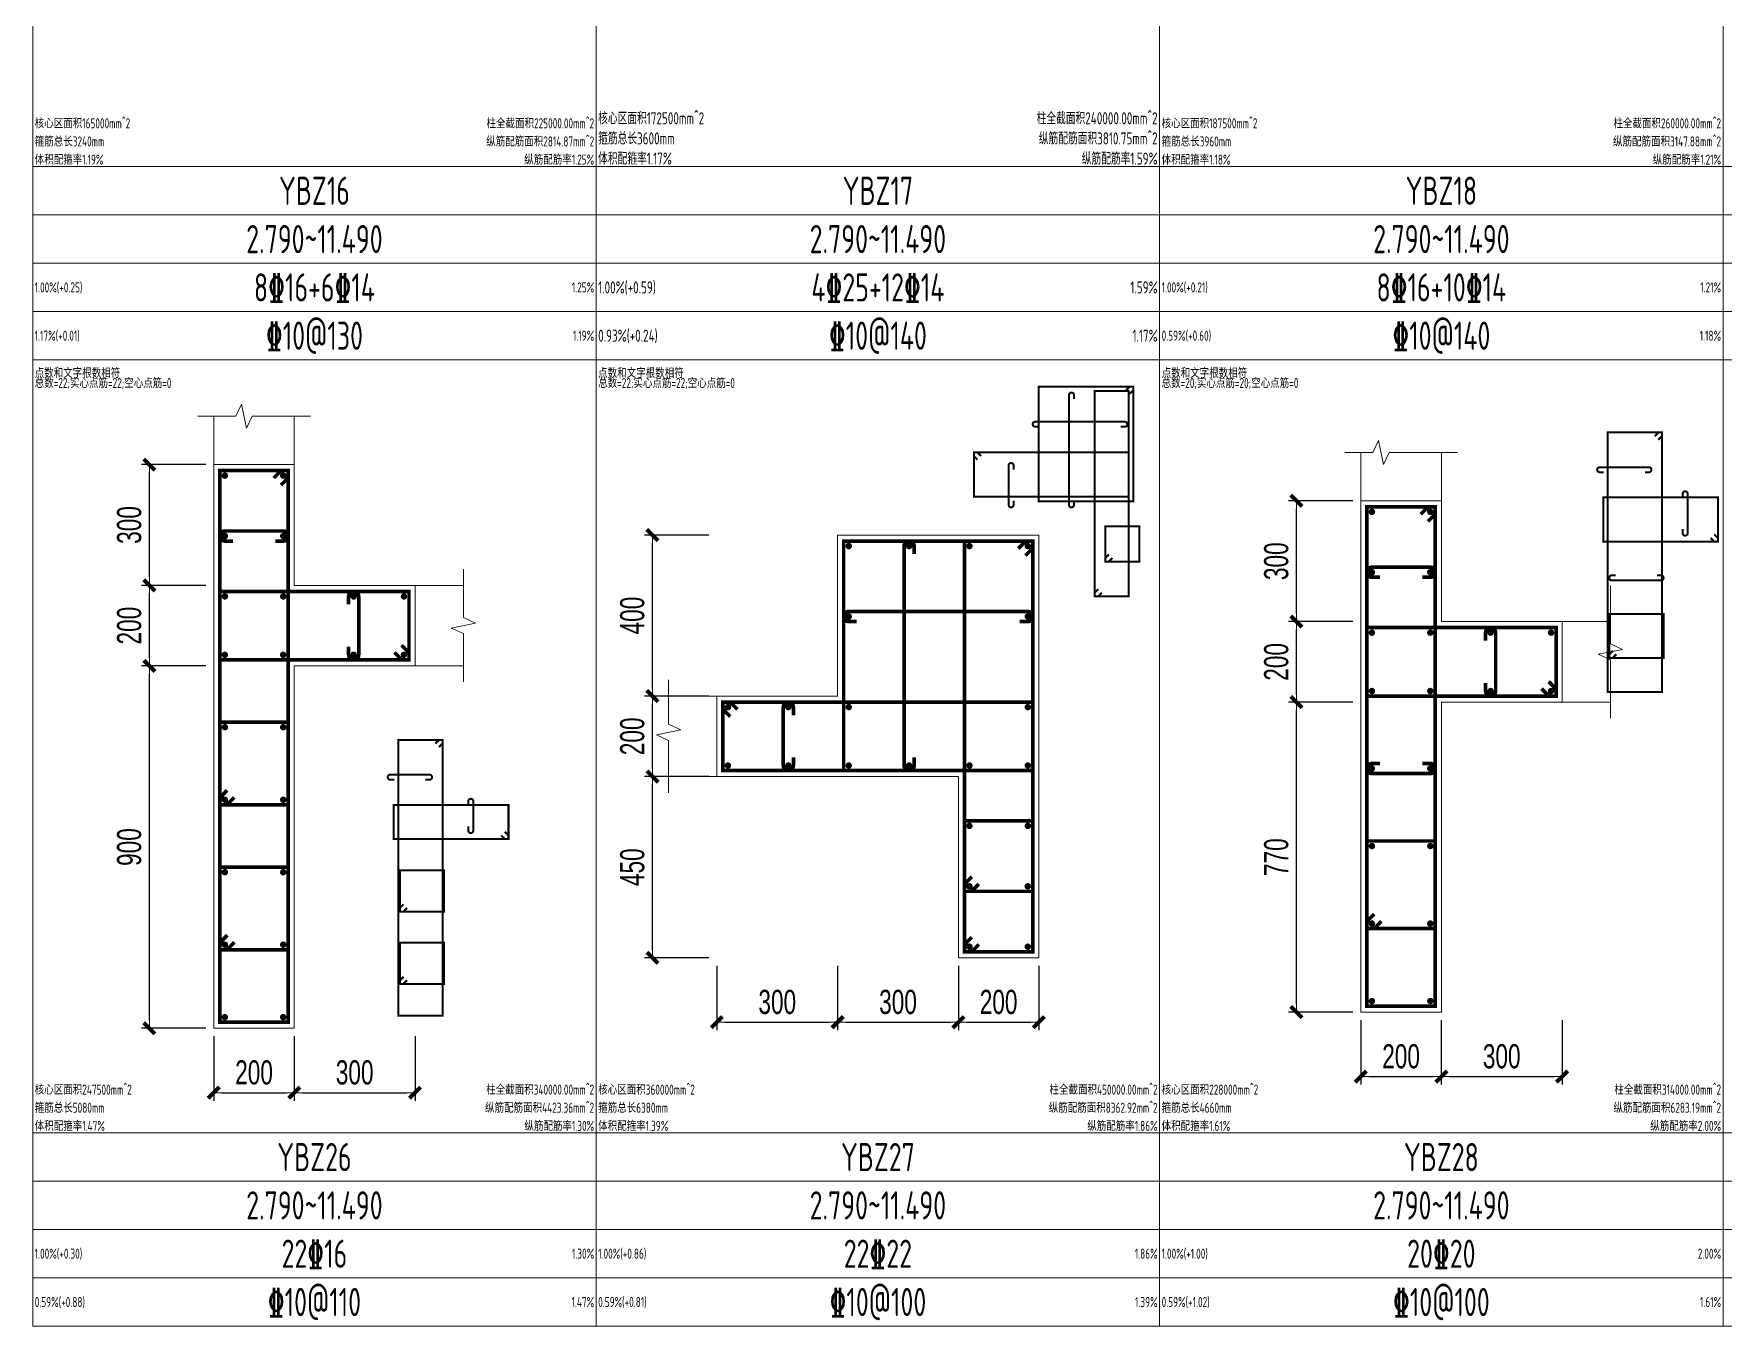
# Model space of a CAD drawing. Extents: x -129922 to 1190196, y -520662 to 139923.
# Drawn here: x 407104 to 428104, y -293477 to -277428 of the extents above; entities that cross this region are included whole.
import ezdxf
from ezdxf.enums import TextEntityAlignment as Align

# ---------------------------------------------------------------- set-up
doc = ezdxf.new("R2010")
doc.units = 0
doc.header["$LTSCALE"] = 1000
doc.header["$MEASUREMENT"] = 0
for name, color, linetype, lineweight in [('S-墙柱-REIN', 1, 'Continuous', 20), ('S-墙柱-大样细线', 7, 'Continuous', 20), ('S-墙柱-编号', 4, 'Continuous', 20), ('S-大样-DIM', 3, 'Continuous', 20), ('S-大样-REIN', 1, 'Continuous', 20), ('S-大样-实线', 2, 'Continuous', 20), ('S-通用-TAB', 7, 'Continuous', 20)]:
    doc.layers.add(name, color=color, linetype=linetype, lineweight=lineweight)
doc.layers.add('z-计算配筋', color=7, linetype='Continuous')
doc.layers.add('配箍校核', color=34, linetype='Continuous', plot=False)
doc.styles.add('BW_Dim', font='Bweng.shx', dxfattribs={"width": 0.7, "bigfont": 'hztxt.shx'})
doc.styles.add('BW_Rein', font='tssdeng.shx', dxfattribs={"width": 0.7, "bigfont": 'hztxt.shx'})
doc.styles.add('TSSD_Rein', font='tssdeng.shx', dxfattribs={"width": 0.7, "bigfont": 'hztxt.shx'})
doc.dimstyles.new('Cyz_20_100', dxfattribs={"dimtxt": 300, "dimasz": 100, "dimexe": 100, "dimexo": 100, "dimgap": 100, "dimtad": 1, "dimdec": 0, "dimlfac": 0.2, "dimzin": 0, "dimdsep": 46, "dimtxsty": 'BW_Dim', "dimblk": '_bwk', "dimcen": 0, "dimclrt": 7, "dimadec": 0, "dimazin": 0, "dimtfac": 1, "dimtdec": 0, "dimtix": 1, "dimtmove": 2, "dimatfit": 0, "dimfxl": 0, "dimtolj": 1, "dimtzin": 0, "dimarcsym": 0})

# ---------------------------------------------------------------- blocks, each defined once
blk = doc.blocks.new('_bwk')
blk.add_line((-1, 0), (0, 0))
at = {"const_width": 0.5}
blk.add_lwpolyline([(-0.7, -0.7), (0.7, 0.7)], dxfattribs=at)
blk = doc.blocks.new('*D1505')
at = {"layer": 'Defpoints', "color": 0, "transparency": 16777216}
for p in [(424590, -289577), (426090, -289577), (426090, -290377)]:
    blk.add_point(p, dxfattribs=at)
at = {"layer": 'S-大样-DIM', "color": 0, "lineweight": -2, "transparency": 16777216}
for p, q in [((424590, -289677), (424590, -290477)), ((426090, -289677), (426090, -290477)), ((424690, -290377), (425990, -290377))]:
    blk.add_line(p, q, dxfattribs=at)
at = {"layer": 'S-大样-DIM', "color": 0, "lineweight": -2, "transparency": 16777216, "xscale": 100, "yscale": 100, "zscale": 100, "rotation": 180}
blk.add_blockref('_bwk', (424590, -290377), dxfattribs=at)
at = {"layer": 'S-大样-DIM', "color": 0, "lineweight": -2, "transparency": 16777216, "xscale": 100, "yscale": 100, "zscale": 100}
blk.add_blockref('_bwk', (426090, -290377), dxfattribs=at)
at = {"layer": 'S-大样-DIM', "color": 7, "transparency": 16777216, "insert": (425340, -290127), "char_height": 300, "attachment_point": 5, "style": 'BW_Dim'}
blk.add_mtext('\\A1;300', dxfattribs=at)
blk = doc.blocks.new('*D1506')
at = {"layer": 'Defpoints', "color": 0, "transparency": 16777216}
for p in [(423590, -289577), (424590, -289577), (424590, -290377)]:
    blk.add_point(p, dxfattribs=at)
at = {"layer": 'S-大样-DIM', "color": 0, "lineweight": -2, "transparency": 16777216}
for p, q in [((423590, -289677), (423590, -290477)), ((424590, -289677), (424590, -290477)), ((423690, -290377), (424490, -290377))]:
    blk.add_line(p, q, dxfattribs=at)
at = {"layer": 'S-大样-DIM', "color": 0, "lineweight": -2, "transparency": 16777216, "xscale": 100, "yscale": 100, "zscale": 100, "rotation": 180}
blk.add_blockref('_bwk', (423590, -290377), dxfattribs=at)
at = {"layer": 'S-大样-DIM', "color": 0, "lineweight": -2, "transparency": 16777216, "xscale": 100, "yscale": 100, "zscale": 100}
blk.add_blockref('_bwk', (424590, -290377), dxfattribs=at)
at = {"layer": 'S-大样-DIM', "color": 7, "transparency": 16777216, "insert": (424090, -290127), "char_height": 300, "attachment_point": 5, "style": 'BW_Dim'}
blk.add_mtext('\\A1;200', dxfattribs=at)
blk = doc.blocks.new('*D1507')
at = {"layer": 'Defpoints', "color": 0, "transparency": 16777216}
for p in [(422790, -283227), (423590, -283227), (423590, -284727)]:
    blk.add_point(p, dxfattribs=at)
at = {"layer": 'S-大样-DIM', "color": 0, "lineweight": -2, "transparency": 16777216}
for p, q in [((423490, -283227), (422690, -283227)), ((422790, -284627), (422790, -283327)), ((423490, -284727), (422690, -284727))]:
    blk.add_line(p, q, dxfattribs=at)
at = {"layer": 'S-大样-DIM', "color": 0, "lineweight": -2, "transparency": 16777216, "xscale": 100, "yscale": 100, "zscale": 100}
for p, rotation in [((422790, -283227), 90), ((422790, -284727), 270)]:
    blk.add_blockref('_bwk', p, dxfattribs=dict(at, rotation=rotation))
at = {"layer": 'S-大样-DIM', "color": 7, "transparency": 16777216, "insert": (422540, -283977), "char_height": 300, "attachment_point": 5, "rotation": 90, "style": 'BW_Dim'}
blk.add_mtext('\\A1;300', dxfattribs=at)
blk = doc.blocks.new('*D1508')
at = {"layer": 'Defpoints', "color": 0, "transparency": 16777216}
for p in [(422790, -284727), (423590, -284727), (423590, -285727)]:
    blk.add_point(p, dxfattribs=at)
at = {"layer": 'S-大样-DIM', "color": 0, "lineweight": -2, "transparency": 16777216}
for p, q in [((423490, -284727), (422690, -284727)), ((422790, -285627), (422790, -284827)), ((423490, -285727), (422690, -285727))]:
    blk.add_line(p, q, dxfattribs=at)
at = {"layer": 'S-大样-DIM', "color": 0, "lineweight": -2, "transparency": 16777216, "xscale": 100, "yscale": 100, "zscale": 100}
for p, rotation in [((422790, -284727), 90), ((422790, -285727), 270)]:
    blk.add_blockref('_bwk', p, dxfattribs=dict(at, rotation=rotation))
at = {"layer": 'S-大样-DIM', "color": 7, "transparency": 16777216, "insert": (422540, -285227), "char_height": 300, "attachment_point": 5, "rotation": 90, "style": 'BW_Dim'}
blk.add_mtext('\\A1;200', dxfattribs=at)
blk = doc.blocks.new('*D1509')
at = {"layer": 'Defpoints', "color": 0, "transparency": 16777216}
for p in [(422790, -285727), (423590, -285727), (423590, -289577)]:
    blk.add_point(p, dxfattribs=at)
at = {"layer": 'S-大样-DIM', "color": 0, "lineweight": -2, "transparency": 16777216}
for p, q in [((423490, -285727), (422690, -285727)), ((422790, -289477), (422790, -285827)), ((423490, -289577), (422690, -289577))]:
    blk.add_line(p, q, dxfattribs=at)
at = {"layer": 'S-大样-DIM', "color": 0, "lineweight": -2, "transparency": 16777216, "xscale": 100, "yscale": 100, "zscale": 100}
for p, rotation in [((422790, -285727), 90), ((422790, -289577), 270)]:
    blk.add_blockref('_bwk', p, dxfattribs=dict(at, rotation=rotation))
at = {"layer": 'S-大样-DIM', "color": 7, "transparency": 16777216, "insert": (422540, -287652), "char_height": 300, "attachment_point": 5, "rotation": 90, "style": 'BW_Dim'}
blk.add_mtext('\\A1;770', dxfattribs=at)
blk = doc.blocks.new('*D1520')
at = {"layer": 'Defpoints', "color": 0, "transparency": 16777216}
for p in [(418590, -288902), (419590, -288902), (419590, -289702)]:
    blk.add_point(p, dxfattribs=at)
at = {"layer": 'S-大样-DIM', "color": 0, "lineweight": -2, "transparency": 16777216}
for p, q in [((418590, -289002), (418590, -289802)), ((419590, -289002), (419590, -289802)), ((418690, -289702), (419490, -289702))]:
    blk.add_line(p, q, dxfattribs=at)
at = {"layer": 'S-大样-DIM', "color": 0, "lineweight": -2, "transparency": 16777216, "xscale": 100, "yscale": 100, "zscale": 100, "rotation": 180}
blk.add_blockref('_bwk', (418590, -289702), dxfattribs=at)
at = {"layer": 'S-大样-DIM', "color": 0, "lineweight": -2, "transparency": 16777216, "xscale": 100, "yscale": 100, "zscale": 100}
blk.add_blockref('_bwk', (419590, -289702), dxfattribs=at)
at = {"layer": 'S-大样-DIM', "color": 7, "transparency": 16777216, "insert": (419090, -289452), "char_height": 300, "attachment_point": 5, "style": 'BW_Dim'}
blk.add_mtext('\\A1;200', dxfattribs=at)
blk = doc.blocks.new('*D1521')
at = {"layer": 'Defpoints', "color": 0, "transparency": 16777216}
for p in [(417090, -288902), (418590, -288902), (418590, -289702)]:
    blk.add_point(p, dxfattribs=at)
at = {"layer": 'S-大样-DIM', "color": 0, "lineweight": -2, "transparency": 16777216}
for p, q in [((417090, -289002), (417090, -289802)), ((418590, -289002), (418590, -289802)), ((417190, -289702), (418490, -289702))]:
    blk.add_line(p, q, dxfattribs=at)
at = {"layer": 'S-大样-DIM', "color": 0, "lineweight": -2, "transparency": 16777216, "xscale": 100, "yscale": 100, "zscale": 100, "rotation": 180}
blk.add_blockref('_bwk', (417090, -289702), dxfattribs=at)
at = {"layer": 'S-大样-DIM', "color": 0, "lineweight": -2, "transparency": 16777216, "xscale": 100, "yscale": 100, "zscale": 100}
blk.add_blockref('_bwk', (418590, -289702), dxfattribs=at)
at = {"layer": 'S-大样-DIM', "color": 7, "transparency": 16777216, "insert": (417840, -289452), "char_height": 300, "attachment_point": 5, "style": 'BW_Dim'}
blk.add_mtext('\\A1;300', dxfattribs=at)
blk = doc.blocks.new('*D1522')
at = {"layer": 'Defpoints', "color": 0, "transparency": 16777216}
for p in [(415590, -288902), (417090, -288902), (417090, -289702)]:
    blk.add_point(p, dxfattribs=at)
at = {"layer": 'S-大样-DIM', "color": 0, "lineweight": -2, "transparency": 16777216}
for p, q in [((415590, -289002), (415590, -289802)), ((417090, -289002), (417090, -289802)), ((415690, -289702), (416990, -289702))]:
    blk.add_line(p, q, dxfattribs=at)
at = {"layer": 'S-大样-DIM', "color": 0, "lineweight": -2, "transparency": 16777216, "xscale": 100, "yscale": 100, "zscale": 100, "rotation": 180}
blk.add_blockref('_bwk', (415590, -289702), dxfattribs=at)
at = {"layer": 'S-大样-DIM', "color": 0, "lineweight": -2, "transparency": 16777216, "xscale": 100, "yscale": 100, "zscale": 100}
blk.add_blockref('_bwk', (417090, -289702), dxfattribs=at)
at = {"layer": 'S-大样-DIM', "color": 7, "transparency": 16777216, "insert": (416340, -289452), "char_height": 300, "attachment_point": 5, "style": 'BW_Dim'}
blk.add_mtext('\\A1;300', dxfattribs=at)
blk = doc.blocks.new('*D1523')
at = {"layer": 'Defpoints', "color": 0, "transparency": 16777216}
for p in [(414790, -283652), (415590, -283652), (415590, -285652)]:
    blk.add_point(p, dxfattribs=at)
at = {"layer": 'S-大样-DIM', "color": 0, "lineweight": -2, "transparency": 16777216}
for p, q in [((415490, -283652), (414690, -283652)), ((414790, -285552), (414790, -283752)), ((415490, -285652), (414690, -285652))]:
    blk.add_line(p, q, dxfattribs=at)
at = {"layer": 'S-大样-DIM', "color": 0, "lineweight": -2, "transparency": 16777216, "xscale": 100, "yscale": 100, "zscale": 100}
for p, rotation in [((414790, -283652), 90), ((414790, -285652), 270)]:
    blk.add_blockref('_bwk', p, dxfattribs=dict(at, rotation=rotation))
at = {"layer": 'S-大样-DIM', "color": 7, "transparency": 16777216, "insert": (414540, -284652), "char_height": 300, "attachment_point": 5, "rotation": 90, "style": 'BW_Dim'}
blk.add_mtext('\\A1;400', dxfattribs=at)
blk = doc.blocks.new('*D1524')
at = {"layer": 'Defpoints', "color": 0, "transparency": 16777216}
for p in [(414790, -285652), (415590, -285652), (415590, -286652)]:
    blk.add_point(p, dxfattribs=at)
at = {"layer": 'S-大样-DIM', "color": 0, "lineweight": -2, "transparency": 16777216}
for p, q in [((415490, -285652), (414690, -285652)), ((414790, -286552), (414790, -285752)), ((415490, -286652), (414690, -286652))]:
    blk.add_line(p, q, dxfattribs=at)
at = {"layer": 'S-大样-DIM', "color": 0, "lineweight": -2, "transparency": 16777216, "xscale": 100, "yscale": 100, "zscale": 100}
for p, rotation in [((414790, -285652), 90), ((414790, -286652), 270)]:
    blk.add_blockref('_bwk', p, dxfattribs=dict(at, rotation=rotation))
at = {"layer": 'S-大样-DIM', "color": 7, "transparency": 16777216, "insert": (414540, -286152), "char_height": 300, "attachment_point": 5, "rotation": 90, "style": 'BW_Dim'}
blk.add_mtext('\\A1;200', dxfattribs=at)
blk = doc.blocks.new('*D1525')
at = {"layer": 'Defpoints', "color": 0, "transparency": 16777216}
for p in [(414790, -286652), (415590, -286652), (415590, -288902)]:
    blk.add_point(p, dxfattribs=at)
at = {"layer": 'S-大样-DIM', "color": 0, "lineweight": -2, "transparency": 16777216}
for p, q in [((415490, -286652), (414690, -286652)), ((414790, -288802), (414790, -286752)), ((415490, -288902), (414690, -288902))]:
    blk.add_line(p, q, dxfattribs=at)
at = {"layer": 'S-大样-DIM', "color": 0, "lineweight": -2, "transparency": 16777216, "xscale": 100, "yscale": 100, "zscale": 100}
for p, rotation in [((414790, -286652), 90), ((414790, -288902), 270)]:
    blk.add_blockref('_bwk', p, dxfattribs=dict(at, rotation=rotation))
at = {"layer": 'S-大样-DIM', "color": 7, "transparency": 16777216, "insert": (414540, -287777), "char_height": 300, "attachment_point": 5, "rotation": 90, "style": 'BW_Dim'}
blk.add_mtext('\\A1;450', dxfattribs=at)
blk = doc.blocks.new('*D1526')
at = {"layer": 'Defpoints', "color": 0, "transparency": 16777216}
for p in [(410340, -289777), (411840, -289777), (411840, -290577)]:
    blk.add_point(p, dxfattribs=at)
at = {"layer": 'S-大样-DIM', "color": 0, "lineweight": -2, "transparency": 16777216}
for p, q in [((410340, -289877), (410340, -290677)), ((411840, -289877), (411840, -290677)), ((410440, -290577), (411740, -290577))]:
    blk.add_line(p, q, dxfattribs=at)
at = {"layer": 'S-大样-DIM', "color": 0, "lineweight": -2, "transparency": 16777216, "xscale": 100, "yscale": 100, "zscale": 100, "rotation": 180}
blk.add_blockref('_bwk', (410340, -290577), dxfattribs=at)
at = {"layer": 'S-大样-DIM', "color": 0, "lineweight": -2, "transparency": 16777216, "xscale": 100, "yscale": 100, "zscale": 100}
blk.add_blockref('_bwk', (411840, -290577), dxfattribs=at)
at = {"layer": 'S-大样-DIM', "color": 7, "transparency": 16777216, "insert": (411090, -290327), "char_height": 300, "attachment_point": 5, "style": 'BW_Dim'}
blk.add_mtext('\\A1;300', dxfattribs=at)
blk = doc.blocks.new('*D1527')
at = {"layer": 'Defpoints', "color": 0, "transparency": 16777216}
for p in [(409340, -289777), (410340, -289777), (410340, -290577)]:
    blk.add_point(p, dxfattribs=at)
at = {"layer": 'S-大样-DIM', "color": 0, "lineweight": -2, "transparency": 16777216}
for p, q in [((409340, -289877), (409340, -290677)), ((410340, -289877), (410340, -290677)), ((409440, -290577), (410240, -290577))]:
    blk.add_line(p, q, dxfattribs=at)
at = {"layer": 'S-大样-DIM', "color": 0, "lineweight": -2, "transparency": 16777216, "xscale": 100, "yscale": 100, "zscale": 100, "rotation": 180}
blk.add_blockref('_bwk', (409340, -290577), dxfattribs=at)
at = {"layer": 'S-大样-DIM', "color": 0, "lineweight": -2, "transparency": 16777216, "xscale": 100, "yscale": 100, "zscale": 100}
blk.add_blockref('_bwk', (410340, -290577), dxfattribs=at)
at = {"layer": 'S-大样-DIM', "color": 7, "transparency": 16777216, "insert": (409840, -290327), "char_height": 300, "attachment_point": 5, "style": 'BW_Dim'}
blk.add_mtext('\\A1;200', dxfattribs=at)
blk = doc.blocks.new('*D1528')
at = {"layer": 'Defpoints', "color": 0, "transparency": 16777216}
for p in [(408540, -282777), (409340, -282777), (409340, -284277)]:
    blk.add_point(p, dxfattribs=at)
at = {"layer": 'S-大样-DIM', "color": 0, "lineweight": -2, "transparency": 16777216}
for p, q in [((409240, -282777), (408440, -282777)), ((408540, -284177), (408540, -282877)), ((409240, -284277), (408440, -284277))]:
    blk.add_line(p, q, dxfattribs=at)
at = {"layer": 'S-大样-DIM', "color": 0, "lineweight": -2, "transparency": 16777216, "xscale": 100, "yscale": 100, "zscale": 100}
for p, rotation in [((408540, -282777), 90), ((408540, -284277), 270)]:
    blk.add_blockref('_bwk', p, dxfattribs=dict(at, rotation=rotation))
at = {"layer": 'S-大样-DIM', "color": 7, "transparency": 16777216, "insert": (408290, -283527), "char_height": 300, "attachment_point": 5, "rotation": 90, "style": 'BW_Dim'}
blk.add_mtext('\\A1;300', dxfattribs=at)
blk = doc.blocks.new('*D1529')
at = {"layer": 'Defpoints', "color": 0, "transparency": 16777216}
for p in [(408540, -284277), (409340, -284277), (409340, -285277)]:
    blk.add_point(p, dxfattribs=at)
at = {"layer": 'S-大样-DIM', "color": 0, "lineweight": -2, "transparency": 16777216}
for p, q in [((409240, -284277), (408440, -284277)), ((408540, -285177), (408540, -284377)), ((409240, -285277), (408440, -285277))]:
    blk.add_line(p, q, dxfattribs=at)
at = {"layer": 'S-大样-DIM', "color": 0, "lineweight": -2, "transparency": 16777216, "xscale": 100, "yscale": 100, "zscale": 100}
for p, rotation in [((408540, -284277), 90), ((408540, -285277), 270)]:
    blk.add_blockref('_bwk', p, dxfattribs=dict(at, rotation=rotation))
at = {"layer": 'S-大样-DIM', "color": 7, "transparency": 16777216, "insert": (408290, -284777), "char_height": 300, "attachment_point": 5, "rotation": 90, "style": 'BW_Dim'}
blk.add_mtext('\\A1;200', dxfattribs=at)
blk = doc.blocks.new('*D1530')
at = {"layer": 'Defpoints', "color": 0, "transparency": 16777216}
for p in [(408540, -285277), (409340, -285277), (409340, -289777)]:
    blk.add_point(p, dxfattribs=at)
at = {"layer": 'S-大样-DIM', "color": 0, "lineweight": -2, "transparency": 16777216}
for p, q in [((409240, -285277), (408440, -285277)), ((408540, -289677), (408540, -285377)), ((409240, -289777), (408440, -289777))]:
    blk.add_line(p, q, dxfattribs=at)
at = {"layer": 'S-大样-DIM', "color": 0, "lineweight": -2, "transparency": 16777216, "xscale": 100, "yscale": 100, "zscale": 100}
for p, rotation in [((408540, -285277), 90), ((408540, -289777), 270)]:
    blk.add_blockref('_bwk', p, dxfattribs=dict(at, rotation=rotation))
at = {"layer": 'S-大样-DIM', "color": 7, "transparency": 16777216, "insert": (408290, -287527), "char_height": 300, "attachment_point": 5, "rotation": 90, "style": 'BW_Dim'}
blk.add_mtext('\\A1;900', dxfattribs=at)

msp = doc.modelspace()

# ---------------------------------------------------------------- linework, layer by layer
at = {"layer": 'S-墙柱-REIN', "const_width": 40}
for points in [[(409457.7, -282914.2, 1), (409497.7, -282914.2, 1)], [(410182.7, -282914.2, 1), (410222.7, -282914.2, 1)], [(423707.7, -283364.2, 1), (423747.7, -283364.2, 1)], [(424432.7, -283364.2, 1), (424472.7, -283364.2, 1)], [(409457.7, -283664.2, 1), (409497.7, -283664.2, 1)], [(410182.7, -283664.2, 1), (410222.7, -283664.2, 1)], [(417207.7, -283789.2, 1), (417247.7, -283789.2, 1)], [(417957.7, -283789.2, 1), (417997.7, -283789.2, 1)], [(418707.7, -283789.2, 1), (418747.7, -283789.2, 1)], [(419432.7, -283789.2, 1), (419472.7, -283789.2, 1)], [(423707.7, -284114.2, 1), (423747.7, -284114.2, 1)], [(424432.7, -284114.2, 1), (424472.7, -284114.2, 1)], [(409457.7, -284414.2, 1), (409497.7, -284414.2, 1)], [(410182.7, -284414.2, 1), (410222.7, -284414.2, 1)], [(411057.7, -284414.2, 1), (411097.7, -284414.2, 1)], [(411682.7, -284414.2, 1), (411722.7, -284414.2, 1)], [(417207.7, -284664.2, 1), (417247.7, -284664.2, 1)], [(419432.7, -284664.2, 1), (419472.7, -284664.2, 1)], [(423707.7, -284864.2, 1), (423747.7, -284864.2, 1)], [(424432.7, -284864.2, 1), (424472.7, -284864.2, 1)], [(425182.7, -284864.2, 1), (425222.7, -284864.2, 1)], [(425932.7, -284864.2, 1), (425972.7, -284864.2, 1)], [(409457.7, -285139.2, 1), (409497.7, -285139.2, 1)], [(410182.7, -285139.2, 1), (410222.7, -285139.2, 1)], [(411057.7, -285139.2, 1), (411097.7, -285139.2, 1)], [(411682.7, -285139.2, 1), (411722.7, -285139.2, 1)], [(423707.7, -285589.2, 1), (423747.7, -285589.2, 1)], [(424432.7, -285589.2, 1), (424472.7, -285589.2, 1)], [(425182.7, -285589.2, 1), (425222.7, -285589.2, 1)], [(425932.7, -285589.2, 1), (425972.7, -285589.2, 1)], [(415707.7, -285789.2, 1), (415747.7, -285789.2, 1)], [(416457.7, -285789.2, 1), (416497.7, -285789.2, 1)], [(417207.7, -285789.2, 1), (417247.7, -285789.2, 1)], [(419432.7, -285789.2, 1), (419472.7, -285789.2, 1)], [(409457.7, -286039.2, 1), (409497.7, -286039.2, 1)], [(410182.7, -286039.2, 1), (410222.7, -286039.2, 1)], [(415707.7, -286514.2, 1), (415747.7, -286514.2, 1)], [(416457.7, -286514.2, 1), (416497.7, -286514.2, 1)], [(417207.7, -286514.2, 1), (417247.7, -286514.2, 1)], [(417957.7, -286514.2, 1), (417997.7, -286514.2, 1)], [(418707.7, -286514.2, 1), (418747.7, -286514.2, 1)], [(419432.7, -286514.2, 1), (419472.7, -286514.2, 1)], [(423707.7, -286551.7, 1), (423747.7, -286551.7, 1)], [(424432.7, -286551.7, 1), (424472.7, -286551.7, 1)], [(409457.7, -286939.2, 1), (409497.7, -286939.2, 1)], [(410182.7, -286939.2, 1), (410222.7, -286939.2, 1)], [(418707.7, -287264.2, 1), (418747.7, -287264.2, 1)], [(419432.7, -287264.2, 1), (419472.7, -287264.2, 1)], [(423707.7, -287514.2, 1), (423747.7, -287514.2, 1)], [(424432.7, -287514.2, 1), (424472.7, -287514.2, 1)], [(409457.7, -287839.2, 1), (409497.7, -287839.2, 1)], [(410182.7, -287839.2, 1), (410222.7, -287839.2, 1)], [(418707.7, -288014.2, 1), (418747.7, -288014.2, 1)], [(419432.7, -288014.2, 1), (419472.7, -288014.2, 1)], [(423707.7, -288476.7, 1), (423747.7, -288476.7, 1)], [(424432.7, -288476.7, 1), (424472.7, -288476.7, 1)], [(409457.7, -288739.2, 1), (409497.7, -288739.2, 1)], [(410182.7, -288739.2, 1), (410222.7, -288739.2, 1)], [(418707.7, -288764.2, 1), (418747.7, -288764.2, 1)], [(419432.7, -288764.2, 1), (419472.7, -288764.2, 1)], [(423707.7, -289439.2, 1), (423747.7, -289439.2, 1)], [(424432.7, -289439.2, 1), (424472.7, -289439.2, 1)], [(409457.7, -289639.2, 1), (409497.7, -289639.2, 1)], [(410182.7, -289639.2, 1), (410222.7, -289639.2, 1)]]:
    msp.add_lwpolyline(points, format="xyb", close=True, dxfattribs=at)
at = {"layer": 'S-墙柱-大样细线'}
for points in [[(409340.2, -289776.7), (410340.2, -289776.7), (410340.2, -285276.7), (411840.2, -285276.7), (411840.2, -284276.7), (410340.2, -284276.7), (410340.2, -282776.7), (409340.2, -282776.7)], [(423590.2, -289576.7), (424590.2, -289576.7), (424590.2, -285726.7), (426090.2, -285726.7), (426090.2, -284726.7), (424590.2, -284726.7), (424590.2, -283226.7), (423590.2, -283226.7)], [(417090.2, -285651.7), (415590.2, -285651.7), (415590.2, -286651.7), (418590.2, -286651.7), (418590.2, -288901.7), (419590.2, -288901.7), (419590.2, -283651.7), (417090.2, -283651.7)]]:
    msp.add_lwpolyline(points, close=True, dxfattribs=at)
at = {"layer": 'S-大样-REIN', "color": 1}
for points, const_width in [([(420673.8, -281853.8), (420719.7, -281807.8), (420763.9, -281807.8), (420763.9, -283232.8), (419588.9, -283232.8), (419588.9, -281807.8), (420763.9, -281807.8), (420763.9, -281852), (420717.9, -281898)], 25), ([(420372.8, -284368.1), (420326.9, -284414.1), (420282.7, -284414.1), (420282.7, -281864.1), (420707.7, -281864.1), (420707.7, -284414.1), (420282.7, -284414.1), (420282.7, -284369.9), (420328.6, -284323.9)], 25), ([(427241.8, -282424), (427287.8, -282378), (427332, -282378), (427332, -285603), (426657, -285603), (426657, -282378), (427332, -282378), (427332, -282422.2), (427286, -282468.2)], 25), ([(418828.6, -282716.7), (418782.7, -282670.8), (418782.7, -282626.6), (420707.7, -282626.6), (420707.7, -283176.6), (418782.7, -283176.6), (418782.7, -282626.6), (418826.9, -282626.6), (418872.8, -282672.5)], 25), ([(410084.9, -282943.7), (410176.8, -282851.7), (410265.2, -282851.7), (410265.2, -289701.7), (409415.2, -289701.7), (409415.2, -282851.7), (410265.2, -282851.7), (410265.2, -282940.1), (410173.3, -283032.1)], 45), ([(424334.9, -283393.7), (424426.8, -283301.7), (424515.2, -283301.7), (424515.2, -289501.7), (423665.2, -289501.7), (423665.2, -283301.7), (424515.2, -283301.7), (424515.2, -283390.1), (424423.3, -283482.1)], 45), ([(427979.8, -283644.1), (428025.7, -283690.1), (428025.7, -283734.3), (426600.7, -283734.3), (426600.7, -283184.3), (428025.7, -283184.3), (428025.7, -283734.3), (427981.5, -283734.3), (427935.6, -283688.3)], 25), ([(419334.9, -283818.7), (419426.8, -283726.7), (419515.2, -283726.7), (419515.2, -286576.7), (417165.2, -286576.7), (417165.2, -283726.7), (419515.2, -283726.7), (419515.2, -283815.1), (419423.3, -283907.1)], 45), ([(418845.5, -288734.8), (418753.6, -288826.7), (418665.2, -288826.7), (418665.2, -283726.7), (419515.2, -283726.7), (419515.2, -288826.7), (418665.2, -288826.7), (418665.2, -288738.4), (418757.2, -288646.4)], 45), ([(411673.3, -285021.4), (411765.2, -285113.4), (411765.2, -285201.7), (409415.2, -285201.7), (409415.2, -284351.7), (411765.2, -284351.7), (411765.2, -285201.7), (411676.8, -285201.7), (411584.9, -285109.8)], 45), ([(425923.3, -285471.4), (426015.2, -285563.4), (426015.2, -285651.7), (423665.2, -285651.7), (423665.2, -284801.7), (426015.2, -284801.7), (426015.2, -285651.7), (425926.8, -285651.7), (425834.9, -285559.8)], 45), ([(415757.2, -285907.1), (415665.2, -285815.1), (415665.2, -285726.7), (419515.2, -285726.7), (419515.2, -286576.7), (415665.2, -286576.7), (415665.2, -285726.7), (415753.6, -285726.7), (415845.5, -285818.7)], 45), ([(412092.3, -286242.4), (412138.3, -286196.4), (412182.4, -286196.4), (412182.4, -289621.4), (411632.4, -289621.4), (411632.4, -286196.4), (412182.4, -286196.4), (412182.4, -286240.6), (412136.5, -286286.6)], 25), ([(412955.2, -287337.5), (413001.2, -287383.5), (413001.2, -287427.7), (411576.2, -287427.7), (411576.2, -287002.7), (413001.2, -287002.7), (413001.2, -287427.7), (412957, -287427.7), (412911, -287381.7)], 25)]:
    msp.add_lwpolyline(points, dxfattribs=dict(at, const_width=const_width))
at = {"layer": 'S-大样-REIN'}
for points, const_width in [([(420026.4, -283226.6), (420026.4, -283276.6, -1), (419963.9, -283276.6), (419963.9, -281914.1, -1), (420026.4, -281914.1), (420026.4, -281964.1)], 25), ([(419595.2, -282307.8), (419545.2, -282307.8, -1), (419545.2, -282245.3), (420657.7, -282245.3, -1), (420657.7, -282307.8), (420607.7, -282307.8)], 25), ([(419276.4, -283226.6), (419276.4, -283276.6, -1), (419213.9, -283276.6), (419213.9, -282789.1, -1), (419276.4, -282789.1), (419276.4, -282839.1)], 25), ([(426607, -282871.8), (426557, -282871.8, -1), (426557, -282809.3), (427169.5, -282809.3, -1), (427169.5, -282871.8), (427119.5, -282871.8)], 25), ([(427588.2, -283190.5), (427588.2, -283140.5, -1), (427650.7, -283140.5), (427650.7, -283628, -1), (427588.2, -283628), (427588.2, -283578)], 25), ([(409577.7, -283726.7), (409477.7, -283726.7, -1), (409477.7, -283601.7), (410202.7, -283601.7, -1), (410202.7, -283726.7), (410102.7, -283726.7)], 45), ([(418040.2, -286414.2), (418040.2, -286514.2, -1), (417915.2, -286514.2), (417915.2, -283789.2, -1), (418040.2, -283789.2), (418040.2, -283889.2)], 45), ([(423827.7, -284176.7), (423727.7, -284176.7, -1), (423727.7, -284051.7), (424452.7, -284051.7, -1), (424452.7, -284176.7), (424352.7, -284176.7)], 45), ([(411015.2, -284514.2), (411015.2, -284414.2, -1), (411140.2, -284414.2), (411140.2, -285139.2, -1), (411015.2, -285139.2), (411015.2, -285039.2)], 45), ([(427269.5, -284153), (427319.5, -284153, -1), (427319.5, -284215.5), (426707, -284215.5, -1), (426707, -284153), (426757, -284153)], 25), ([(417327.7, -284726.7), (417227.7, -284726.7, -1), (417227.7, -284601.7), (419452.7, -284601.7, -1), (419452.7, -284726.7), (419352.7, -284726.7)], 45), ([(425140.2, -284964.2), (425140.2, -284864.2, -1), (425265.2, -284864.2), (425265.2, -285589.2, -1), (425140.2, -285589.2), (425140.2, -285489.2)], 45), ([(416540.2, -286414.2), (416540.2, -286514.2, -1), (416415.2, -286514.2), (416415.2, -285789.2, -1), (416540.2, -285789.2), (416540.2, -285889.2)], 45), ([(411582.4, -286690.2), (411532.4, -286690.2, -1), (411532.4, -286627.7), (412019.9, -286627.7, -1), (412019.9, -286690.2), (411969.9, -286690.2)], 25), ([(424352.7, -286489.2), (424452.7, -286489.2, -1), (424452.7, -286614.2), (423727.7, -286614.2, -1), (423727.7, -286489.2), (423827.7, -286489.2)], 45), ([(412501.2, -287008.9), (412501.2, -286958.9, -1), (412563.7, -286958.9), (412563.7, -287321.4, -1), (412501.2, -287321.4), (412501.2, -287271.4)], 25)]:
    msp.add_lwpolyline(points, format="xyb", dxfattribs=dict(at, const_width=const_width))
for points, const_width in [([(420459.9, -283892.7), (420413.9, -283938.6), (420413.9, -283982.8), (420838.9, -283982.8), (420838.9, -283545.3), (420413.9, -283545.3), (420413.9, -283982.8), (420458.1, -283982.8), (420504.1, -283936.9)], 25), ([(426721.7, -285087.9), (426675.7, -285133.9), (426675.7, -285178), (427350.7, -285178), (427350.7, -284634.3), (426675.7, -284634.3), (426675.7, -285178), (426719.9, -285178), (426765.9, -285132.1)], 25), ([(409507.2, -286821.4), (409415.2, -286913.4), (409415.2, -287001.7), (410265.2, -287001.7), (410265.2, -285976.7), (409415.2, -285976.7), (409415.2, -287001.7), (409503.6, -287001.7), (409595.5, -286909.8)], 45), ([(418757.2, -287896.4), (418665.2, -287988.4), (418665.2, -288076.7), (419515.2, -288076.7), (419515.2, -287201.7), (418665.2, -287201.7), (418665.2, -288076.7), (418753.6, -288076.7), (418845.5, -287984.8)], 45), ([(423757.2, -288358.9), (423665.2, -288450.9), (423665.2, -288539.2), (424515.2, -288539.2), (424515.2, -287451.7), (423665.2, -287451.7), (423665.2, -288539.2), (423753.6, -288539.2), (423845.5, -288447.3)], 45), ([(409507.2, -288621.4), (409415.2, -288713.4), (409415.2, -288801.7), (410265.2, -288801.7), (410265.2, -287776.7), (409415.2, -287776.7), (409415.2, -288801.7), (409503.6, -288801.7), (409595.5, -288709.8)], 45), ([(411697.2, -288237.5), (411651.2, -288283.5), (411651.2, -288327.7), (412201.2, -288327.7), (412201.2, -287815.2), (411651.2, -287815.2), (411651.2, -288327.7), (411695.4, -288327.7), (411741.4, -288281.7)], 25), ([(411697.2, -289137.5), (411651.2, -289183.5), (411651.2, -289227.7), (412201.2, -289227.7), (412201.2, -288715.2), (411651.2, -288715.2), (411651.2, -289227.7), (411695.4, -289227.7), (411741.4, -289181.7)], 25)]:
    msp.add_lwpolyline(points, dxfattribs=dict(at, const_width=const_width))
at = {"layer": 'S-大样-实线'}
for points in [[(409140.2, -282176.7), (409615.2, -282176.7), (409685.2, -282026.7), (409745.2, -282326.7), (409815.2, -282176.7), (410540.2, -282176.7)], [(409340.2, -282776.7), (409340.2, -282176.7)], [(410340.2, -282776.7), (410340.2, -282176.7)], [(423390.2, -282626.7), (423740.2, -282626.7), (423810.2, -282476.7), (423870.2, -282776.7), (423940.2, -282626.7), (424790.2, -282626.7)], [(423590.2, -283226.7), (423590.2, -282626.7)], [(424590.2, -283226.7), (424590.2, -282626.7)], [(412440.2, -285476.7), (412440.2, -284876.7), (412290.2, -284806.7), (412590.2, -284746.7), (412440.2, -284676.7), (412440.2, -284076.7)], [(411840.2, -284276.7), (412440.2, -284276.7)], [(426690.2, -285926.7), (426690.2, -285201.7), (426540.2, -285131.7), (426840.2, -285071.7), (426690.2, -285001.7), (426690.2, -284276.7)], [(426090.2, -284726.7), (426690.2, -284726.7)], [(411840.2, -285276.7), (412440.2, -285276.7)], [(414990.2, -286851.7), (414990.2, -286202.2), (414840.2, -286132.2), (415140.2, -286072.2), (414990.2, -286002.2), (414990.2, -285451.7)], [(415590.2, -285651.7), (414990.2, -285651.7)], [(426090.2, -285726.7), (426690.2, -285726.7)], [(415590.2, -286651.7), (414990.2, -286651.7)]]:
    msp.add_lwpolyline(points, dxfattribs=at)
at = {"layer": 'S-通用-TAB'}
for points in [[(407090.2, -281476.7), (407090.2, -269476.7), (414090.2, -269476.7), (414090.2, -281476.7), (407090.2, -281476.7), (407090.2, -279076.7), (414090.2, -279076.7), (414090.2, -279676.7), (407090.2, -279676.7), (407090.2, -280276.7), (414090.2, -280276.7), (414090.2, -280876.7), (407090.2, -280876.7), (407090.2, -281476.7)], [(414090.2, -281476.7), (414090.2, -269476.7), (421090.2, -269476.7), (421090.2, -281476.7), (414090.2, -281476.7), (414090.2, -279076.7), (421090.2, -279076.7), (421090.2, -279676.7), (414090.2, -279676.7), (414090.2, -280276.7), (421090.2, -280276.7), (421090.2, -280876.7), (414090.2, -280876.7), (414090.2, -281476.7)], [(421090.2, -281476.7), (421090.2, -269476.7), (428090.2, -269476.7), (428090.2, -281476.7), (421090.2, -281476.7), (421090.2, -279076.7), (428090.2, -279076.7), (428090.2, -279676.7), (421090.2, -279676.7), (421090.2, -280276.7), (428090.2, -280276.7), (428090.2, -280876.7), (421090.2, -280876.7), (421090.2, -281476.7)], [(428090.2, -281476.7), (428090.2, -269476.7), (435090.2, -269476.7), (435090.2, -281476.7), (428090.2, -281476.7), (428090.2, -279076.7), (435090.2, -279076.7), (435090.2, -279676.7), (428090.2, -279676.7), (428090.2, -280276.7), (435090.2, -280276.7), (435090.2, -280876.7), (428090.2, -280876.7), (428090.2, -281476.7)], [(407090.2, -293476.7), (407090.2, -281476.7), (414090.2, -281476.7), (414090.2, -293476.7), (407090.2, -293476.7), (407090.2, -291076.7), (414090.2, -291076.7), (414090.2, -291676.7), (407090.2, -291676.7), (407090.2, -292276.7), (414090.2, -292276.7), (414090.2, -292876.7), (407090.2, -292876.7), (407090.2, -293476.7)], [(414090.2, -293476.7), (414090.2, -281476.7), (421090.2, -281476.7), (421090.2, -293476.7), (414090.2, -293476.7), (414090.2, -291076.7), (421090.2, -291076.7), (421090.2, -291676.7), (414090.2, -291676.7), (414090.2, -292276.7), (421090.2, -292276.7), (421090.2, -292876.7), (414090.2, -292876.7), (414090.2, -293476.7)], [(421090.2, -293476.7), (421090.2, -281476.7), (428090.2, -281476.7), (428090.2, -293476.7), (421090.2, -293476.7), (421090.2, -291076.7), (428090.2, -291076.7), (428090.2, -291676.7), (421090.2, -291676.7), (421090.2, -292276.7), (428090.2, -292276.7), (428090.2, -292876.7), (421090.2, -292876.7), (421090.2, -293476.7)], [(428090.2, -293476.7), (428090.2, -281476.7), (435090.2, -281476.7), (435090.2, -293476.7), (428090.2, -293476.7), (428090.2, -291076.7), (435090.2, -291076.7), (435090.2, -291676.7), (428090.2, -291676.7), (428090.2, -292276.7), (435090.2, -292276.7), (435090.2, -292876.7), (428090.2, -292876.7), (428090.2, -293476.7)]]:
    msp.add_lwpolyline(points, dxfattribs=at)

# ---------------------------------------------------------------- texts
at = {"layer": 'S-墙柱-编号', "style": 'TSSD_Rein', "width": 0.7}
for s, p in [('YBZ16', (410590.2, -279376.7)), ('YBZ17', (417590.2, -279376.7)), ('YBZ18', (424590.2, -279376.7)), ('2.790~11.490', (410590.2, -279976.7)), ('2.790~11.490', (417590.2, -279976.7)), ('2.790~11.490', (424590.2, -279976.7)), ('4\x8425+12\x8414', (417590.2, -280576.7)), ('\x8410@140', (417590.2, -281176.7)), ('YBZ26', (410590.2, -291376.7)), ('2.790~11.490', (410590.2, -291976.7)), ('2.790~11.490', (417590.2, -291976.7)), ('2.790~11.490', (424590.2, -291976.7))]:
    msp.add_text(s, height=350, dxfattribs=at).set_placement(p, align=Align.MIDDLE_CENTER)
at = {"layer": 'S-墙柱-编号', "color": 8, "style": 'TSSD_Rein', "width": 0.7}
for s, p in [('YBZ27', (417590.2, -291376.7)), ('YBZ28', (424590.2, -291376.7))]:
    msp.add_text(s, height=350, dxfattribs=at).set_placement(p, align=Align.MIDDLE_CENTER)
at = {"layer": 'z-计算配筋', "style": 'BW_Rein', "width": 0.7}
for s, p in [('8\x8416+6\x8414', (410590.2, -280576.7)), ('8\x8416+10\x8414', (424590.2, -280576.7)), ('\x8410@130', (410590.2, -281176.7)), ('\x8410@140', (424590.2, -281176.7)), ('22\x8416', (410590.2, -292576.7)), ('20\x8420', (424590.2, -292576.7)), ('\x8410@110', (410590.2, -293176.7)), ('\x8410@100', (417590.2, -293176.7)), ('\x8410@100', (424590.2, -293176.7))]:
    msp.add_text(s, height=350, dxfattribs=at).set_placement(p, align=Align.MIDDLE_CENTER)
at = {"layer": 'z-计算配筋', "color": 8, "style": 'BW_Rein', "width": 0.7}
msp.add_text('22\x8422', height=350, dxfattribs=at).set_placement((417590.2, -292576.7), align=Align.MIDDLE_CENTER)
at = {"layer": '配箍校核', "style": 'BW_Rein', "width": 0.7}
for s, height, p in [('核心区面积165000mm^ 2', 125, (407115.2, -278601.7)), ('核心区面积172500mm^ 2', 150, (414115.2, -278551.7)), ('核心区面积187500mm^ 2', 125, (421115.2, -278601.7)), ('箍筋总长3600mm', 150, (414115.2, -278801.7)), ('箍筋总长3240mm', 125, (407115.2, -278826.7)), ('箍筋总长3960mm', 125, (421115.2, -278826.7)), ('体积配箍率1.19%', 125, (407115.2, -279051.7)), ('体积配箍率1.17%', 150, (414115.2, -279051.7)), ('体积配箍率1.18%', 125, (421115.2, -279051.7)), ('点数和文字根数相符', 125, (407115.2, -281701.7)), ('点数和文字根数相符', 125, (414115.2, -281701.7)), ('点数和文字根数相符', 125, (421115.2, -281701.7)), ('总数=22;实心点筋=22;空心点筋=0', 125, (407115.2, -281826.7)), ('总数=22;实心点筋=22;空心点筋=0', 125, (414115.2, -281826.7)), ('总数=20;实心点筋=20;空心点筋=0', 125, (421115.2, -281826.7)), ('核心区面积247500mm^ 2', 125, (407115.2, -290601.7)), ('核心区面积360000mm^ 2', 125, (414115.2, -290601.7)), ('核心区面积228000mm^ 2', 125, (421115.2, -290601.7)), ('箍筋总长5080mm', 125, (407115.2, -290826.7)), ('箍筋总长6380mm', 125, (414115.2, -290826.7)), ('箍筋总长4660mm', 125, (421115.2, -290826.7)), ('体积配箍率1.47%', 125, (407115.2, -291051.7)), ('体积配箍率1.39%', 125, (414115.2, -291051.7)), ('体积配箍率1.61%', 125, (421115.2, -291051.7))]:
    msp.add_text(s, height=height, dxfattribs=at).set_placement(p)
for s, height, p in [('柱全截面积225000.00mm^ 2', 125, (414065.2, -278601.7)), ('柱全截面积240000.00mm^ 2', 150, (421065.2, -278551.7)), ('柱全截面积260000.00mm^ 2', 125, (428065.2, -278601.7)), ('纵筋配筋面积3810.75mm^ 2', 150, (421065.2, -278801.7)), ('纵筋配筋面积2814.87mm^ 2', 125, (414065.2, -278826.7)), ('纵筋配筋面积3147.88mm^ 2', 125, (428065.2, -278826.7)), ('纵筋配筋率1.25%', 125, (414065.2, -279051.7)), ('纵筋配筋率1.59%', 150, (421065.2, -279051.7)), ('纵筋配筋率1.21%', 125, (428065.2, -279051.7)), ('柱全截面积340000.00mm^ 2', 125, (414065.2, -290601.7)), ('柱全截面积450000.00mm^ 2', 125, (421065.2, -290601.7)), ('柱全截面积314000.00mm^ 2', 125, (428065.2, -290601.7)), ('纵筋配筋面积4423.36mm^ 2', 125, (414065.2, -290826.7)), ('纵筋配筋面积8362.92mm^ 2', 125, (421065.2, -290826.7)), ('纵筋配筋面积6283.19mm^ 2', 125, (428065.2, -290826.7)), ('纵筋配筋率1.30%', 125, (414065.2, -291051.7)), ('纵筋配筋率1.86%', 125, (421065.2, -291051.7)), ('纵筋配筋率2.00%', 125, (428065.2, -291051.7))]:
    msp.add_text(s, height=height, dxfattribs=at).set_placement(p, align=Align.RIGHT)
for s, height, p in [('1.00%(+0.25)', 125, (407115.2, -280576.7)), ('1.00%(+0.59)', 150, (414115.2, -280576.7)), ('1.00%(+0.21)', 125, (421115.2, -280576.7)), ('1.17%(+0.01)', 125, (407115.2, -281176.7)), ('0.93%(+0.24)', 150, (414115.2, -281176.7)), ('0.59%(+0.60)', 125, (421115.2, -281176.7)), ('1.00%(+0.30)', 125, (407115.2, -292576.7)), ('1.00%(+0.86)', 125, (414115.2, -292576.7)), ('1.00%(+1.00)', 125, (421115.2, -292576.7)), ('0.59%(+0.88)', 125, (407115.2, -293176.7)), ('0.59%(+0.81)', 125, (414115.2, -293176.7)), ('0.59%(+1.02)', 125, (421115.2, -293176.7))]:
    msp.add_text(s, height=height, dxfattribs=at).set_placement(p, align=Align.MIDDLE_LEFT)
for s, height, p in [('1.25%', 125, (414065.2, -280576.7)), ('1.59%', 150, (421065.2, -280576.7)), ('1.21%', 125, (428065.2, -280576.7)), ('1.19%', 125, (414065.2, -281176.7)), ('1.17%', 150, (421065.2, -281176.7)), ('1.18%', 125, (428065.2, -281176.7)), ('1.30%', 125, (414065.2, -292576.7)), ('1.86%', 125, (421065.2, -292576.7)), ('2.00%', 125, (428065.2, -292576.7)), ('1.47%', 125, (414065.2, -293176.7)), ('1.39%', 125, (421065.2, -293176.7)), ('1.61%', 125, (428065.2, -293176.7))]:
    msp.add_text(s, height=height, dxfattribs=at).set_placement(p, align=Align.MIDDLE_RIGHT)

# ---------------------------------------------------------------- dimensions: what is measured, and where the dimension line sits
at = {"layer": 'S-大样-DIM'}
for base, p1, p2, picture, middle in [((408540.2, -282776.7), (409340.2, -284276.7), (409340.2, -282776.7), '*D1528', (408290.2, -283526.7)), ((422790.2, -283226.7), (423590.2, -284726.7), (423590.2, -283226.7), '*D1507', (422540.2, -283976.7)), ((414790.2, -283651.7), (415590.2, -285651.7), (415590.2, -283651.7), '*D1523', (414540.2, -284651.7)), ((408540.2, -284276.7), (409340.2, -285276.7), (409340.2, -284276.7), '*D1529', (408290.2, -284776.7)), ((422790.2, -284726.7), (423590.2, -285726.7), (423590.2, -284726.7), '*D1508', (422540.2, -285226.7)), ((408540.2, -285276.7), (409340.2, -289776.7), (409340.2, -285276.7), '*D1530', (408290.2, -287526.7)), ((414790.2, -285651.7), (415590.2, -286651.7), (415590.2, -285651.7), '*D1524', (414540.2, -286151.7)), ((422790.2, -285726.7), (423590.2, -289576.7), (423590.2, -285726.7), '*D1509', (422540.2, -287651.7)), ((414790.2, -286651.7), (415590.2, -288901.7), (415590.2, -286651.7), '*D1525', (414540.2, -287776.7))]:
    dim = msp.add_linear_dim(base=base, p1=p1, p2=p2, angle=90, dimstyle='Cyz_20_100', dxfattribs=at)
    dim.commit()
    dim.dimension.update_dxf_attribs({"geometry": picture, "text_midpoint": middle})
for base, p1, p2, picture, middle in [((417090.2, -289701.7), (415590.2, -288901.7), (417090.2, -288901.7), '*D1522', (416340.2, -289451.7)), ((418590.2, -289701.7), (417090.2, -288901.7), (418590.2, -288901.7), '*D1521', (417840.2, -289451.7)), ((419590.2, -289701.7), (418590.2, -288901.7), (419590.2, -288901.7), '*D1520', (419090.2, -289451.7)), ((424590.2, -290376.7), (423590.2, -289576.7), (424590.2, -289576.7), '*D1506', (424090.2, -290126.7)), ((426090.2, -290376.7), (424590.2, -289576.7), (426090.2, -289576.7), '*D1505', (425340.2, -290126.7)), ((410340.2, -290576.7), (409340.2, -289776.7), (410340.2, -289776.7), '*D1527', (409840.2, -290326.7)), ((411840.2, -290576.7), (410340.2, -289776.7), (411840.2, -289776.7), '*D1526', (411090.2, -290326.7))]:
    dim = msp.add_linear_dim(base=base, p1=p1, p2=p2, dimstyle='Cyz_20_100', dxfattribs=at)
    dim.commit()
    dim.dimension.update_dxf_attribs({"geometry": picture, "text_midpoint": middle})

doc.saveas('drawing.dxf')
